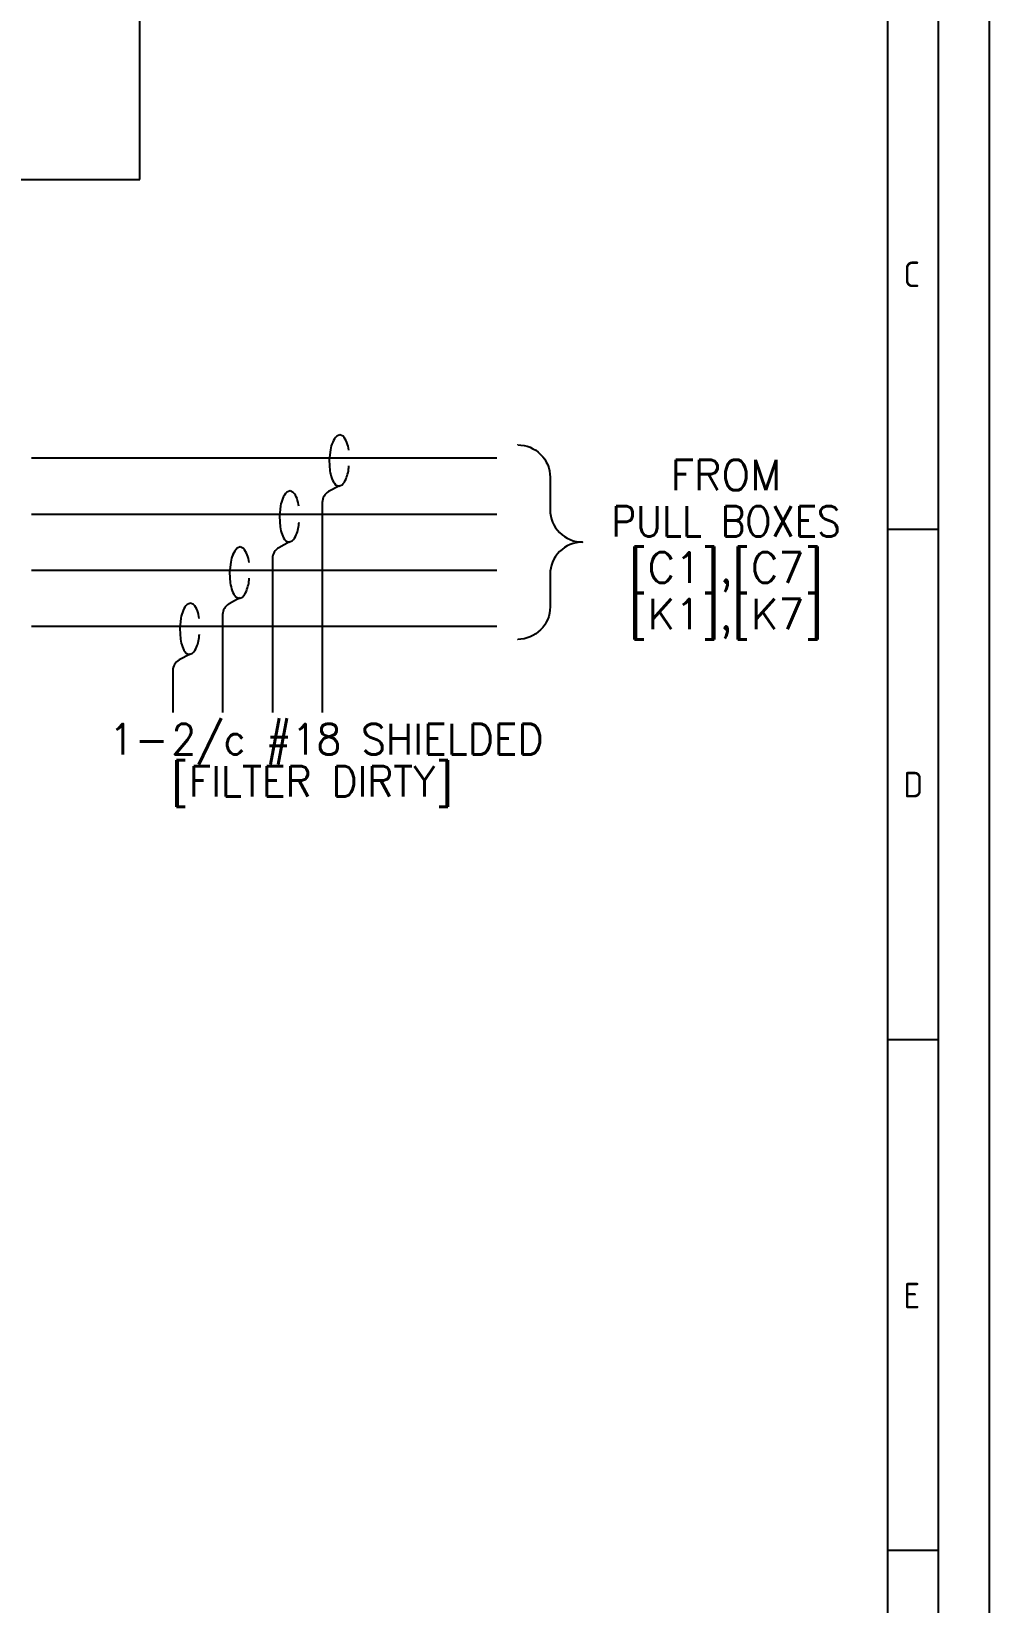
# Model space of a CAD drawing. Extents: x 0 to 34, y 0 to 22.
# Drawn here: x 30.3 to 34, y 12.07 to 18.13 of the extents above; entities that cross this region are included whole.
import ezdxf
from ezdxf.enums import TextEntityAlignment as Align

# ---------------------------------------------------------------- set-up
doc = ezdxf.new("R2010")
doc.units = 0
doc.header["$LTSCALE"] = 0.375
doc.header["$MEASUREMENT"] = 0
doc.layers.get('0').update_dxf_attribs({"color": 4})
for name, color, linetype in [('DIM', 111, 'Continuous'), ('SMSTitle', 7, 'Continuous'), ('TEXT', 7, 'Continuous')]:
    doc.layers.add(name, color=color, linetype=linetype)
doc.styles.add('ROMANS', font='ROMANS.shx')
doc.styles.get("Standard").update_dxf_attribs({"font": 'isocp.shx'})

# ---------------------------------------------------------------- blocks, each defined once
blk = doc.blocks.new('V-4055-D')
at = {"layer": 'SMSTitle', "color": 7}
for p, q in [((34, 0), (34, 22)), ((33.6063, 21.6063), (33.6063, 0.1969)), ((33.8031, 16.2126), (33.6063, 16.2126)), ((33.8031, 14.2449), (33.6063, 14.2449)), ((33.8031, 12.2756), (33.6063, 12.2756))]:
    blk.add_line(p, q, dxfattribs=at)
at = {"layer": 'SMSTitle', "color": 4}
blk.add_line((33.8031, 0.1969), (33.8031, 21.8031), dxfattribs=at)
at = {"layer": 'SMSTitle', "color": 7}
for s, p in [('C', (33.668, 17.148)), ('D', (33.668, 15.1803)), ('E', (33.6685, 13.2094))]:
    blk.add_text(s, height=0.0984, dxfattribs=at).set_placement(p)
at = {"layer": 'SMSTitle', "color": 7, "linetype": 'Continuous', "flags": 2}
blk.add_attdef('SMSTITLE-INSERT', (33.6063, 0.1969), '', height=0.1378, dxfattribs=at)

msp = doc.modelspace()

# ---------------------------------------------------------------- linework, layer by layer
at = {"lineweight": -3}
msp.add_line((30.7222, 17.5625), (30.7222, 20.8501), dxfattribs=at)
msp.add_line((29.5515, 17.5625), (30.7222, 17.5625))
msp.add_lwpolyline([(32.1802, 16.5395), (32.1802, 16.5395, -0.414214), (32.3052, 16.4145), (32.3052, 16.2895, 0.414214), (32.4302, 16.1645), (32.4302, 16.1645), (32.4302, 16.1645, 0.414214), (32.3052, 16.0395), (32.3052, 15.9145, -0.414214), (32.1802, 15.7895), (32.1802, 15.7895)], format="xyb")
at = {"layer": 'DIM', "lineweight": -3}
for p, q in [((31.4945, 16.5784), (31.482, 16.5733)), ((31.5068, 16.5727), (31.4945, 16.5784)), ((31.4577, 16.5205), (31.4535, 16.4801)), ((31.4535, 16.4801), (31.4559, 16.4396)), ((31.3023, 16.362), (31.2898, 16.3569)), ((31.3146, 16.3563), (31.3023, 16.362)), ((31.4928, 16.382), (31.451, 16.3591)), ((31.4778, 16.3858), (31.4901, 16.3802)), ((31.4901, 16.3802), (31.5026, 16.3852)), ((31.2655, 16.3041), (31.2613, 16.2637)), ((31.4266, 16.3176), (31.4263, 15.507)), ((31.2613, 16.2637), (31.2637, 16.2232)), ((31.1101, 16.1456), (31.0976, 16.1405)), ((31.1224, 16.1399), (31.1101, 16.1456)), ((31.3006, 16.1656), (31.2588, 16.1427)), ((31.2856, 16.1694), (31.2979, 16.1638)), ((31.2979, 16.1638), (31.3104, 16.1688)), ((31.0733, 16.0877), (31.0692, 16.0473)), ((31.2344, 16.1012), (31.2342, 15.507)), ((31.0692, 16.0473), (31.0715, 16.0068)), ((31.1085, 15.9492), (31.0667, 15.9263)), ((31.0934, 15.953), (31.1057, 15.9474)), ((31.1057, 15.9474), (31.1182, 15.9524)), ((30.918, 15.9292), (30.9054, 15.9241)), ((30.9302, 15.9235), (30.918, 15.9292)), ((31.0422, 15.8848), (31.0421, 15.507)), ((30.8811, 15.8713), (30.877, 15.8309)), ((30.877, 15.8309), (30.8793, 15.7904)), ((30.9163, 15.7328), (30.8745, 15.7099)), ((30.9012, 15.7366), (30.9135, 15.731)), ((30.9135, 15.731), (30.926, 15.736)), ((30.85, 15.6684), (30.85, 15.507))]:
    msp.add_line(p, q, dxfattribs=at)
for centre, radius, start, end in [((31.6004, 16.4941), 0.1451, 157.35755, 169.51338), ((31.5343, 16.5217), 0.0735, 135.36443, 157.35755), ((31.4522, 16.5235), 0.0735, 20.06831, 42.06143), ((31.3849, 16.4989), 0.1451, 7.91248, 20.06831), ((31.5996, 16.4596), 0.1451, 187.91248, 200.06831), ((31.3886, 16.4629), 0.1404, 337.25571, 358.10098), ((31.5323, 16.435), 0.0735, 200.06831, 222.06143), ((31.4503, 16.4369), 0.0735, 315.36443, 337.35755), ((31.4082, 16.2777), 0.1451, 157.35755, 169.51338), ((31.3421, 16.3053), 0.0735, 135.36443, 157.35755), ((31.26, 16.3071), 0.0735, 20.06831, 42.06143), ((31.1927, 16.2825), 0.1451, 7.91248, 20.06831), ((31.4736, 16.3179), 0.047, 118.70366, 180.34618), ((31.1964, 16.2465), 0.1404, 337.25571, 358.10098), ((31.4074, 16.2432), 0.1451, 187.91248, 200.06831), ((31.3402, 16.2186), 0.0735, 200.06831, 222.06143), ((31.2581, 16.2205), 0.0735, 315.36443, 337.35755), ((31.216, 16.0613), 0.1451, 157.35755, 169.51338), ((31.1499, 16.0889), 0.0735, 135.36443, 157.35755), ((31.0679, 16.0907), 0.0735, 20.06831, 42.06143), ((31.2814, 16.1015), 0.047, 118.70366, 180.34618), ((31.0006, 16.0661), 0.1451, 7.91248, 20.06831), ((31.2153, 16.0268), 0.1451, 187.91248, 200.06831), ((31.0042, 16.0301), 0.1404, 337.25571, 358.10098), ((31.148, 16.0022), 0.0735, 200.06831, 222.06143), ((31.0659, 16.0041), 0.0735, 315.36443, 337.35755), ((31.0238, 15.8449), 0.1451, 157.35755, 169.51338), ((30.9577, 15.8725), 0.0735, 135.36443, 157.35755), ((30.8757, 15.8743), 0.0735, 20.06831, 42.06143), ((30.8084, 15.8497), 0.1451, 7.91248, 20.06831), ((31.0892, 15.8851), 0.047, 118.70366, 180.34618), ((31.0231, 15.8104), 0.1451, 187.91248, 200.06831), ((30.9558, 15.7858), 0.0735, 200.06831, 222.06143), ((30.8737, 15.7877), 0.0735, 315.36443, 337.35755), ((30.812, 15.8137), 0.1404, 337.25571, 358.10098), ((30.897, 15.6687), 0.047, 118.70366, 180.34618)]:
    msp.add_arc(centre, radius, start, end, dxfattribs=at)
at = {"layer": 'TEXT', "lineweight": -3}
for p, q in [((30.3046, 16.4891), (32.0996, 16.4891)), ((30.3046, 16.2727), (32.0996, 16.2727)), ((30.3046, 16.0563), (32.0996, 16.0563)), ((30.3046, 15.8399), (32.0996, 15.8399))]:
    msp.add_line(p, q, dxfattribs=at)

# ---------------------------------------------------------------- block references
msp.add_blockref('V-4055-D', (0, 0))

# ---------------------------------------------------------------- texts
at = {"layer": 'TEXT', "style": 'ROMANS'}
for s, p in [('FROM', (32.9836, 16.3644)), ('[C1],[C7]', (32.9836, 16.008)), ('[K1],[K7]', (32.9836, 15.8281))]:
    msp.add_text(s, height=0.11747, dxfattribs=at).set_placement(p, align=Align.CENTER)
at = {"layer": 'TEXT', "style": 'ROMANS', "width": 0.9}
msp.add_text('PULL BOXES', height=0.11747, dxfattribs=at).set_placement((32.9836, 16.1862), align=Align.CENTER)
at = {"layer": 'TEXT', "style": 'ROMANS'}
msp.add_text('1-', height=0.11747, dxfattribs=at).set_placement((30.6021, 15.4044), align=Align.MIDDLE_LEFT)
at = {"layer": 'TEXT', "style": 'ROMANS', "width": 0.95}
for s, p in [('2/c #18 SHIELDED', (30.8445, 15.4044)), ('[FILTER DIRTY]', (30.8445, 15.2418))]:
    msp.add_text(s, height=0.117475, dxfattribs=at).set_placement(p, align=Align.MIDDLE_LEFT)

doc.saveas('drawing.dxf')
